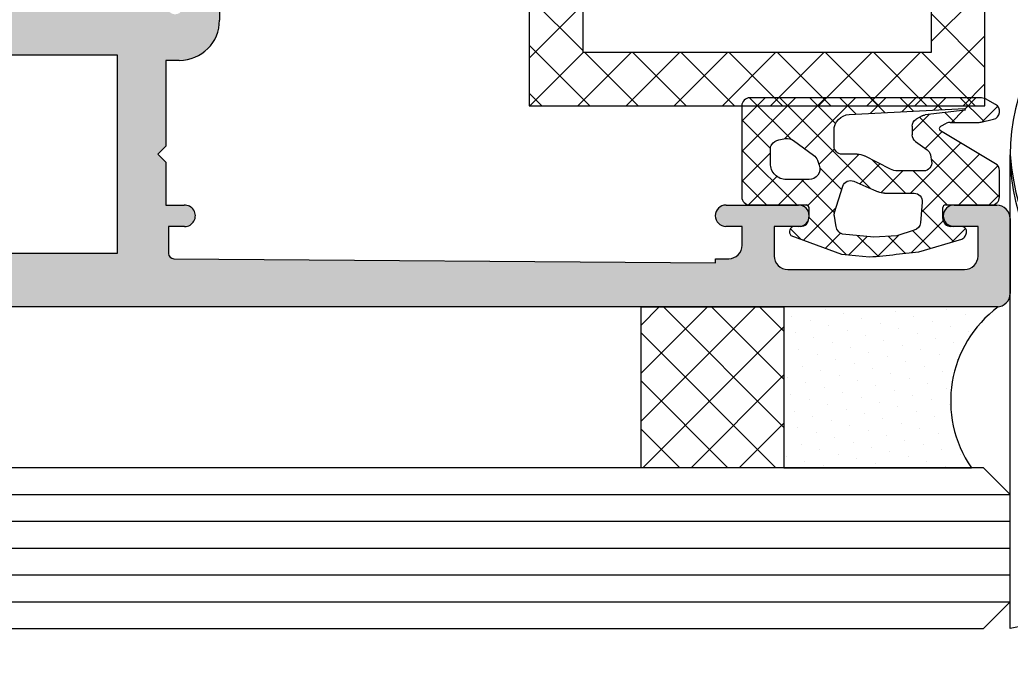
# Model space of a CAD drawing. Extents: x 820 to 5791, y 1495 to 5010.
# Drawn here: x 3014.79 to 3018.484, y 2076.874 to 2079.279 of the extents above; entities that cross this region are included whole.
import ezdxf

# ---------------------------------------------------------------- set-up
doc = ezdxf.new("R2010")
doc.units = 0
doc.header["$LTSCALE"] = 20
doc.layers.get('0').update_dxf_attribs({"linetype": 'CONTINUOUS', "lineweight": 15})
doc.layers.get('DEFPOINTS').update_dxf_attribs({"linetype": 'CONTINUOUS'})
doc.layers.add('_00_TT_PLASTER INTERIOR', color=60, linetype='CONTINUOUS', lineweight=0)
doc.layers.add('ölç', color=63, linetype='CONTINUOUS', lineweight=20)
doc.layers.add('dış ölçü', color=7, linetype='CONTINUOUS', lineweight=20, true_color=0x0d6787)
doc.styles.add('TRS', font='times.ttf', dxfattribs={"width": 0.8})
doc.dimstyles.new('dış ölçü', dxfattribs={"dimtxt": 12, "dimasz": 5, "dimexe": 5, "dimexo": 35, "dimgap": 5, "dimtad": 1, "dimdec": 0, "dimdsep": 46, "dimtxsty": 'TRS', "dimblk": 'DOT', "dimcen": 0, "dimdle": 0.1, "dimclrd": 256, "dimclre": 256, "dimclrt": 73, "dimadec": 0, "dimazin": 0, "dimtfac": 0.3, "dimtdec": 0, "dimtix": 1, "dimtmove": 2, "dimatfit": 3, "dimldrblk": 'DOT', "dimfxl": 1, "dimfxlon": 1, "dimtolj": 1, "dimarcsym": 0})

# ---------------------------------------------------------------- blocks, each defined once
blk = doc.blocks.new('_Dot')
at = {"layer": 'ölç', "color": 0, "lineweight": -2}
blk.add_line((-0.5, 0), (-1, 0), dxfattribs=at)
at = {"layer": 'ölç', "color": 0, "const_width": 0.5}
blk.add_lwpolyline([(-0.25, 0, 1), (0.25, 0, 1)], format="xyb", close=True, dxfattribs=at)
blk = doc.blocks.new('*D176')
at = {"layer": 'DEFPOINTS', "color": 0, "transparency": 16777216}
for p in [(2844.176336790435, 2097.044452601193), (3414.390991119654, 2084.554264930397), (3414.390991119654, 1809.278305477972)]:
    blk.add_point(p, dxfattribs=at)
at = {"layer": 'dış ölçü', "lineweight": -2, "transparency": 16777216}
for p, q in [((2844.176336790435, 1810.278305477972), (2844.176336790435, 1804.278305477972)), ((3414.390991119654, 1810.278305477972), (3414.390991119654, 1804.278305477972)), ((2849.176336790435, 1809.278305477972), (3409.390991119654, 1809.278305477972))]:
    blk.add_line(p, q, dxfattribs=at)
at = {"layer": 'dış ölçü', "lineweight": -2, "transparency": 16777216, "xscale": 5, "yscale": 5, "zscale": 5, "rotation": 180}
blk.add_blockref('_Dot', (2844.176336790435, 1809.278305477972), dxfattribs=at)
at = {"layer": 'dış ölçü', "lineweight": -2, "transparency": 16777216, "xscale": 5, "yscale": 5, "zscale": 5}
blk.add_blockref('_Dot', (3414.390991119654, 1809.278305477972), dxfattribs=at)
at = {"layer": 'dış ölçü', "color": 73, "transparency": 16777216, "insert": (3129.283663955045, 1820.399430207605), "char_height": 12, "attachment_point": 5, "style": 'TRS'}
blk.add_mtext('\\A1;570', dxfattribs=at)
blk = doc.blocks.new('*D180')
at = {"layer": 'DEFPOINTS', "color": 0, "transparency": 16777216}
for p in [(3700.971713778752, 2100.044452589959), (2054.28790840802, 2083.440788159293), (3700.971713778752, 1729.278305477972)]:
    blk.add_point(p, dxfattribs=at)
at = {"layer": 'dış ölçü', "lineweight": -2, "transparency": 16777216}
for p, q in [((2054.28790840802, 1730.278305477972), (2054.28790840802, 1724.278305477972)), ((3700.971713778752, 1730.278305477972), (3700.971713778752, 1724.278305477972)), ((2059.28790840802, 1729.278305477972), (3695.971713778752, 1729.278305477972))]:
    blk.add_line(p, q, dxfattribs=at)
at = {"layer": 'dış ölçü', "lineweight": -2, "transparency": 16777216, "xscale": 5, "yscale": 5, "zscale": 5, "rotation": 180}
blk.add_blockref('_Dot', (2054.28790840802, 1729.278305477972), dxfattribs=at)
at = {"layer": 'dış ölçü', "lineweight": -2, "transparency": 16777216, "xscale": 5, "yscale": 5, "zscale": 5}
blk.add_blockref('_Dot', (3700.971713778752, 1729.278305477972), dxfattribs=at)
at = {"layer": 'dış ölçü', "color": 73, "transparency": 16777216, "insert": (2877.629811093386, 1740.399430207604), "char_height": 12, "attachment_point": 5, "style": 'TRS'}
blk.add_mtext('\\A1;1647', dxfattribs=at)
blk = doc.blocks.new('HGJFG')
h = blk.add_hatch(color=9)
h.dxf.hatch_style = 1
h.paths.add_polyline_path([(-2149.432686791039, -3291.202568942176), (-2153.522686791051, -3291.202568942176), (-2153.522686791051, -3291.942568942174), (-2149.432686791039, -3291.942568942174)], flags=16)
edge = h.paths.add_edge_path()
edge.add_arc((-2149.599779045207, -3290.812568942175), 0.01999999999989086, 270, 450, ccw=False)
edge.add_line((-2149.599779045207, -3290.832568942175), (-2149.679867119176, -3290.978065347325))
edge.add_arc((-2149.662346109891, -3290.987709736038), 0.02000000000003588, 511.1695425433518, 539.9999999995904)
edge.add_line((-2149.682346109895, -3290.987709736038), (-2149.682346109895, -3291.022568942175))
edge.add_arc((-2149.662346109891, -3291.022568942176), 0.02000000000007844, 540.0000000000163, 629.9999999999837)
edge.add_line((-2149.662346109891, -3291.042568942176), (-2149.238326872005, -3291.042568942176))
edge.add_arc((-2149.217866921198, -3291.020628331126), 0.03000000000009845, 587.0000000002174, 737.0000000002264)
edge.add_line((-2149.189177778518, -3291.011857179984), (-2149.194072897496, -3290.995845967253))
edge.add_arc((-2149.213198992625, -3291.001693401348), 0.02000000000055813, 377.0000000004781, 395.5000000004607)
edge.add_line((-2149.19691668225, -3290.990079342234), (-2149.324341586021, -3290.81143621572))
edge.add_arc((-2149.336320189014, -3290.795420190295), 0.02000000000015954, 462.50000000028433, 666.7933136069846, ccw=False)
edge.add_line((-2149.340648981289, -3290.775894270152), (-2149.072720024365, -3290.716495850435))
edge.add_arc((-2149.068391232094, -3290.736021770576), 0.01999999999998282, 359.99999999994657, 462.4999999999398, ccw=False)
edge.add_line((-2149.04839123209, -3290.736021770576), (-2149.04839123209, -3290.819265143929))
edge.add_arc((-2149.068391232094, -3290.819265143929), 0.01999999999998892, 322.11947347725385, 360.0000000000682, ccw=False)
edge.add_line((-2149.052605375688, -3290.831545483402), (-2149.086256996422, -3290.87480321694))
edge.add_arc((-2149.070471140015, -3290.887083556413), 0.0200000000000766, 502.1194734774452, 557.0000000002549)
edge.add_line((-2149.08959723514, -3290.892930990508), (-2149.052346109899, -3291.042568942175))
edge.add_line((-2149.05234610989, -3291.042568942176), (-2149.05234610989, -3291.072568942176))
edge.add_arc((-2149.202346109899, -3291.072568942175), 0.15, 270, 360, ccw=False)
edge.add_line((-2149.202346109899, -3291.222568942177), (-2149.252686791052, -3291.222568942177))
edge.add_line((-2149.252686791046, -3291.222568942175), (-2149.252686791046, -3291.542568942175))
edge.add_line((-2149.252686791046, -3291.542568942176), (-2149.282686791047, -3291.572568942177))
edge.add_line((-2149.282686791045, -3291.572568942175), (-2149.252686791045, -3291.602568942175))
edge.add_line((-2149.252686791046, -3291.602568942174), (-2149.252686791046, -3291.762610569393))
edge.add_line((-2149.252686791046, -3291.762610569393), (-2149.184411226243, -3291.762610569393))
edge.add_arc((-2149.182586822249, -3291.802569004635), 0.04000006246108083, 269.8568053322555, 452.6141690328579, ccw=False)
edge.add_line((-2149.182686791039, -3291.842568942176), (-2149.24258679104, -3291.842568942176))
edge.add_line((-2149.242586791047, -3291.842568942176), (-2149.242586791047, -3291.942669873303))
edge.add_arc((-2149.222586791043, -3291.942669873303), 0.02000000000003226, 540.0000000000583, 629.5774222180769)
edge.add_line((-2149.222734297186, -3291.962669329344), (-2147.202586791052, -3291.977568942175))
edge.add_line((-2147.202586791039, -3291.977568942174), (-2147.202586791039, -3291.962568942174))
edge.add_line((-2147.202586791039, -3291.962568942175), (-2147.15258679104, -3291.962568942175))
edge.add_arc((-2147.15258679105, -3291.912568942175), 0.05, 630, 720)
edge.add_line((-2147.102586791048, -3291.912568942175), (-2147.102586791048, -3291.842568942176))
edge.add_line((-2147.102586791048, -3291.842568942176), (-2147.162586791047, -3291.842568942176))
edge.add_line((-2147.162586791045, -3291.842568942176), (-2147.163186791045, -3291.842468942175))
edge.add_arc((-2147.162886391537, -3291.802518945176), 0.03995112639426338, 449.5703248814108, 629.5691789600364, ccw=False)
edge.add_line((-2147.162586791045, -3291.762568942174), (-2146.892586791045, -3291.762568942174))
edge.add_arc((-2146.892586791041, -3291.802568942175), 0.04000000000014552, 270, 450, ccw=False)
edge.add_line((-2146.892586791041, -3291.842568942176), (-2146.982686791041, -3291.842668942175))
edge.add_line((-2146.982686791042, -3291.842668942175), (-2146.982686791042, -3291.952668942175))
edge.add_arc((-2146.932686791039, -3291.952668942175), 0.05, 540, 630)
edge.add_line((-2146.932686791039, -3292.002668942177), (-2146.272686811663, -3292.002668942177))
edge.add_arc((-2146.272686811671, -3291.952668942175), 0.04999999999995108, 630.000000000026, 719.9479602509243)
edge.add_line((-2146.222686832288, -3291.952714355416), (-2146.222586791041, -3291.842568942174))
edge.add_line((-2146.222586791043, -3291.842568942176), (-2146.312886791043, -3291.842568942176))
edge.add_arc((-2146.312586391546, -3291.802618945175), 0.03995112639426338, 449.5703248813944, 629.5691789600527, ccw=False)
edge.add_line((-2146.31228679104, -3291.762668942175), (-2146.152686791041, -3291.762668942175))
edge.add_arc((-2146.152686791041, -3291.812668942174), 0.05, 360, 450, ccw=False)
edge.add_line((-2146.102686791038, -3291.812668942174), (-2146.102686791038, -3292.092568942175))
edge.add_arc((-2146.152686791041, -3292.092568942176), 0.05, 270, 360, ccw=False)
edge.add_line((-2146.152686791041, -3292.142568942175), (-2153.55268679104, -3292.142568942175))
edge.add_arc((-2153.552686791049, -3291.992568942175), 0.15, 540, 630, ccw=False)
edge.add_line((-2153.702686791044, -3291.992568942175), (-2153.702686791044, -3291.312568942175))
edge.add_arc((-2153.752686791046, -3291.312568942175), 0.05, 360, 450)
edge.add_line((-2153.752686791046, -3291.262568942174), (-2154.752686791046, -3291.262568942174))
edge.add_arc((-2154.752686791046, -3291.212568942175), 0.05, 540, 630, ccw=False)
edge.add_line((-2154.802686791049, -3291.212568942175), (-2154.802686791049, -3291.142568942175))
edge.add_arc((-2154.752686791046, -3291.142568942175), 0.05, 450, 540, ccw=False)
edge.add_line((-2154.752686791046, -3291.092568942176), (-2154.558328234313, -3291.092568942176))
edge.add_arc((-2154.532347472193, -3291.077568942176), 0.02999999999997415, 569.9999999997876, 719.9999999997917)
edge.add_line((-2154.502347472194, -3291.077568942176), (-2154.465096346953, -3290.892930990509))
edge.add_arc((-2154.484222442069, -3290.887083556413), 0.02000000000007834, 702.9999999997476, 757.8805265225523)
edge.add_line((-2154.468436585678, -3290.87480321694), (-2154.502088206412, -3290.831545483402))
edge.add_arc((-2154.486302350005, -3290.819265143929), 0.01999999999999354, 539.9999999999359, 577.8805265227412, ccw=False)
edge.add_line((-2154.506302349994, -3290.819265143929), (-2154.506302349994, -3290.736021770575))
edge.add_arc((-2154.486302350005, -3290.736021770576), 0.01999999999998146, 437.5000000000562, 540.000000000058, ccw=False)
edge.add_line((-2154.481973557716, -3290.716495850434), (-2154.214044600792, -3290.775894270151))
edge.add_arc((-2154.21837339307, -3290.795420190295), 0.02000000000015899, 233.2066863930219, 437.4999999997092, ccw=False)
edge.add_line((-2154.230351996067, -3290.81143621572), (-2154.357776899838, -3290.990079342234))
edge.add_arc((-2154.341494589459, -3291.001693401348), 0.02000000000055737, 504.4999999995396, 522.9999999995229)
edge.add_line((-2154.360620684584, -3290.995845967253), (-2154.365515803564, -3291.011857179984))
edge.add_arc((-2154.336826660886, -3291.020628331126), 0.03000000000009867, 522.9999999997736, 672.999999999783)
edge.add_line((-2154.316366710086, -3291.042568942176), (-2153.892347472201, -3291.042568942176))
edge.add_arc((-2153.892347472193, -3291.022568942176), 0.02000000000007418, 630.0000000000041, 719.999999999996)
edge.add_line((-2153.872347472204, -3291.022568942176), (-2153.872347472204, -3290.987709736039))
edge.add_arc((-2153.892347472193, -3290.987709736038), 0.02000000000003617, 360.0000000004097, 388.8304574566478)
edge.add_line((-2153.874826462908, -3290.978065347325), (-2153.954914536877, -3290.832568942175))
edge.add_arc((-2153.954914536877, -3290.812568942175), 0.01999999999989086, 450, 630, ccw=False)
edge.add_line((-2153.954914536877, -3290.792568942176), (-2153.542348908149, -3290.792568942176))
edge.add_arc((-2153.542348908156, -3290.842568942176), 0.05, 360, 450, ccw=False)
edge.add_line((-2153.492348908153, -3290.842568942176), (-2153.492348908153, -3291.022568942176))
edge.add_line((-2153.492348908153, -3291.022568942176), (-2149.921652402475, -3291.022568942176))
edge.add_arc((-2149.921652402479, -3291.002568942175), 0.02000000000003564, 630.000000000177, 691.1695425439402)
edge.add_line((-2149.904131393193, -3291.012213330888), (-2149.797479317304, -3290.818457970392))
edge.add_arc((-2149.753676794088, -3290.842568942176), 0.04999999999999773, 450.0000000000008, 511.1695425437644, ccw=False)
edge.add_line((-2149.753676794088, -3290.792568942176), (-2149.599779045201, -3290.792568942176))
at = {"color": 9}
for p, q in [((-2147.896758954693, -3289.092273097013), (-2147.896758954693, -3291.392273097013)), ((-2146.196758954696, -3291.392273097013), (-2146.196758954696, -3289.092273097013)), ((-2147.696758954696, -3289.292273097014), (-2147.696758954696, -3291.192273097014)), ((-2146.396758954693, -3291.192273097014), (-2146.396758954693, -3289.292273097014)), ((-2146.396758954693, -3291.151430974694), (-2146.196758954696, -3290.951430974693)), ((-2147.696758954696, -3291.186223581785), (-2147.896758954693, -3290.986223581781)), ((-2147.896758954693, -3291.214589995326), (-2147.696758954696, -3291.014589995321)), ((-2149.05234610989, -3291.042568942176), (-2149.05234610989, -3291.072568942175)), ((-2146.196758954696, -3291.249382602407), (-2146.396758954693, -3291.049382602406)), ((-2146.457995954593, -3291.392273097016), (-2146.196758954696, -3291.131036097114)), ((-2147.670314561879, -3291.392273097013), (-2147.896758954693, -3291.165828704202)), ((-2149.432686791039, -3291.202568942176), (-2153.522686791051, -3291.202568942176)), ((-2149.432686791039, -3291.942568942174), (-2149.432686791039, -3291.202568942176)), ((-2149.202346109899, -3291.222568942177), (-2149.252686791046, -3291.222568942175)), ((-2149.252686791046, -3291.222568942175), (-2149.252686791046, -3291.542568942176)), ((-2147.894836933961, -3291.392273097013), (-2147.694836933963, -3291.192273097012)), ((-2147.715231811538, -3291.392273097013), (-2147.515231811541, -3291.192273097012)), ((-2147.696758954696, -3291.192273097014), (-2146.396758954693, -3291.192273097014)), ((-2147.490709439456, -3291.392273097018), (-2147.690709439453, -3291.192273097014)), ((-2147.535626689115, -3291.392273097013), (-2147.335626689118, -3291.192273097014)), ((-2147.311104317033, -3291.392273097014), (-2147.51110431703, -3291.19227309701)), ((-2147.356021566692, -3291.392273097014), (-2147.156021566695, -3291.192273097014)), ((-2147.13149919461, -3291.392273097014), (-2147.331499194607, -3291.19227309701)), ((-2147.176416444269, -3291.392273097016), (-2146.976416444272, -3291.192273097012)), ((-2146.951894072187, -3291.392273097011), (-2147.151894072199, -3291.192273097014)), ((-2146.996811321861, -3291.392273097013), (-2146.796811321849, -3291.19227309701)), ((-2146.772288949765, -3291.392273097013), (-2146.972288949776, -3291.192273097012)), ((-2146.817206199438, -3291.392273097013), (-2146.617206199441, -3291.192273097012)), ((-2146.592683827356, -3291.392273097014), (-2146.792683827353, -3291.192273097014)), ((-2146.637601077015, -3291.392273097013), (-2146.437601077018, -3291.192273097012)), ((-2146.413078704933, -3291.392273097014), (-2146.613078704931, -3291.192273097014)), ((-2146.233473582511, -3291.392273097011), (-2146.433473582508, -3291.192273097014)), ((-2146.27839083217, -3291.392273097016), (-2146.196758954696, -3291.310641219537)), ((-2147.849919684301, -3291.392273097011), (-2147.896758954693, -3291.345433826619)), ((-2146.903977291132, -3291.362146998935), (-2147.104049369821, -3291.562219077624)), ((-2147.016230492646, -3291.362146998935), (-2147.104049369836, -3291.449965876111)), ((-2147.074617953619, -3291.362152386982), (-2146.920151221621, -3291.516619118977)), ((-2146.209396869829, -3291.362146998935), (-2147.074049369822, -3291.362146998935)), ((-2146.209396869829, -3291.362146998935), (-2147.074049369822, -3291.362146998935)), ((-2146.962370140155, -3291.362146998935), (-2146.623329450403, -3291.701187688687)), ((-2146.791724089618, -3291.362146998935), (-2146.944897764389, -3291.515320673695)), ((-2146.679470888103, -3291.362146998935), (-2146.869215602766, -3291.551891713586)), ((-2146.850116938641, -3291.362146998937), (-2146.753936329024, -3291.458327608551)), ((-2146.737863737127, -3291.362146998935), (-2146.676810833448, -3291.423199902611)), ((-2146.625610535612, -3291.362146998935), (-2146.570122420596, -3291.417635113955)), ((-2146.567217686604, -3291.362146998935), (-2146.625599441989, -3291.420528754335)), ((-2146.513357334098, -3291.362146998935), (-2146.46343399683, -3291.412070336214)), ((-2146.454964485089, -3291.362146998935), (-2146.507168996072, -3291.414351509921)), ((-2146.401104132584, -3291.362146998935), (-2146.356745536786, -3291.406505594729)), ((-2146.342711283575, -3291.362146998937), (-2146.388738598934, -3291.408174314292)), ((-2146.28885093107, -3291.362146998935), (-2146.200348474606, -3291.450649455396)), ((-2146.230458082061, -3291.362146998937), (-2146.272472899492, -3291.404161816369)), ((-2146.194693569819, -3291.365997198935), (-2146.209396869829, -3291.362146998935)), ((-2146.209396869829, -3291.362146998935), (-2146.209396869829, -3291.362146998935)), ((-2146.157087369819, -3291.387142098935), (-2146.194693569819, -3291.365997198935)), ((-2147.896758954693, -3291.392273097013), (-2146.196758954696, -3291.392273097013)), ((-2147.104049369821, -3291.392146998937), (-2147.104049369821, -3291.732146998936)), ((-2147.104049369821, -3291.392146998935), (-2147.104049369821, -3291.732146998934)), ((-2146.488123269822, -3291.413358098936), (-2146.273181569818, -3291.402146998936)), ((-2146.271209669821, -3291.407753298937), (-2146.420068669829, -3291.426067798934)), ((-2146.276745464956, -3291.408434381839), (-2146.322221682055, -3291.453910598934)), ((-2146.273181569818, -3291.402146998936), (-2146.271209669821, -3291.407753298937)), ((-2146.149392175529, -3291.393334293917), (-2146.208608551865, -3291.452550670257)), ((-2147.104049369821, -3291.44497417229), (-2146.997407869826, -3291.551615672292)), ((-2146.703064969825, -3291.424569298936), (-2146.488123269822, -3291.413358098936)), ((-2146.488123269822, -3291.413358098936), (-2146.488123269822, -3291.413358098936)), ((-2146.404747022473, -3291.424182737833), (-2146.46850136983, -3291.48793708519)), ((-2146.430892969828, -3291.429573398936), (-2146.452988969829, -3291.441759098935)), ((-2146.440585571382, -3291.434918761658), (-2146.142876030598, -3291.732628302435)), ((-2146.346263740122, -3291.416987391401), (-2146.30934053259, -3291.453910598934)), ((-2146.211195469831, -3291.453146098936), (-2146.165061569828, -3291.442527498936)), ((-2146.46850136983, -3291.468028998935), (-2146.46850136983, -3291.500743198935)), ((-2146.361700969833, -3291.468474498936), (-2146.340114869829, -3291.457279198935)), ((-2146.326302869825, -3291.453910598936), (-2146.217924569818, -3291.453910598936)), ((-2146.326302869825, -3291.453910598936), (-2146.217924569818, -3291.453910598936)), ((-2146.965732469832, -3291.519105498935), (-2146.941418869826, -3291.514688698936)), ((-2146.759939669832, -3291.542596898936), (-2146.759939669832, -3291.484487898936)), ((-2146.357228378282, -3291.488917295167), (-2146.419379651064, -3291.551068567941)), ((-2146.157503269828, -3291.608057798935), (-2146.362219969827, -3291.485939698935)), ((-2149.252686791046, -3291.542568942176), (-2149.282686791045, -3291.572568942175)), ((-2146.997407869826, -3291.607306098936), (-2146.997407869826, -3291.550812298935)), ((-2146.994315769826, -3291.540129298935), (-2146.992398869826, -3291.537095498935)), ((-2146.91074526982, -3291.521693398935), (-2146.836048069829, -3291.576009498935)), ((-2146.758076158742, -3291.553005471084), (-2146.816249217195, -3291.611178529537)), ((-2146.286917306829, -3291.530859425221), (-2146.474694680536, -3291.718636798935)), ((-2146.455849569827, -3291.525218498934), (-2146.41249576982, -3291.555947898935)), ((-2149.282686791045, -3291.572568942175), (-2149.252686791046, -3291.602568942174)), ((-2147.104049369821, -3291.557227373804), (-2146.899129744689, -3291.762146998936)), ((-2146.997407869826, -3291.567830779136), (-2147.104049369821, -3291.674472279138)), ((-2146.665909556116, -3291.57309206996), (-2146.857450676905, -3291.764633190761)), ((-2146.673602169828, -3291.572596898936), (-2146.729939669819, -3291.572596898936)), ((-2146.54969936983, -3291.628395998935), (-2146.646359569827, -3291.579138098937)), ((-2146.619374062732, -3291.592889874845), (-2146.493627138637, -3291.718636798935)), ((-2146.216606235362, -3291.572801555275), (-2146.434628907676, -3291.790824227585)), ((-2146.400336169824, -3291.575011298934), (-2146.395840069829, -3291.599525198934)), ((-2146.397548805745, -3291.590208728811), (-2146.225610535618, -3291.762146998934)), ((-2146.102686791052, -3293.342558938258), (-2146.102686791038, -3291.575623267382)), ((-2149.252686791046, -3291.602568942174), (-2149.252686791046, -3291.762610569393)), ((-2146.821787169826, -3291.595235698936), (-2146.815206269818, -3291.614180998936)), ((-2146.813162974923, -3291.623607365676), (-2146.731142508213, -3291.705627832388)), ((-2146.588955444121, -3291.608391159488), (-2146.663911603476, -3291.683347318837)), ((-2146.148243611647, -3291.616692133061), (-2146.293698477512, -3291.762146998936)), ((-2146.972961538629, -3291.655637649456), (-2147.079051012753, -3291.761727123571)), ((-2146.503248282051, -3291.634937198935), (-2146.585240956422, -3291.716929873303)), ((-2146.42534786982, -3291.634937198935), (-2146.52245686983, -3291.634937198935)), ((-2146.465073537122, -3291.634937198935), (-2146.337863737132, -3291.762146998934)), ((-2146.142872169829, -3291.732146998936), (-2146.142872169829, -3291.633821998935)), ((-2146.142872169829, -3291.732146998934), (-2146.142872169829, -3291.633821998935)), ((-2147.104049369821, -3291.669480575317), (-2147.011382946203, -3291.762146998936)), ((-2146.8723767866, -3291.667306098933), (-2146.967217686598, -3291.762146998934)), ((-2146.895199669828, -3291.667306098935), (-2146.937407869828, -3291.667306098935)), ((-2146.852991569828, -3291.667306098935), (-2146.895199669828, -3291.667306098935)), ((-2146.895199669828, -3291.667306098935), (-2146.895199669828, -3291.667306098935)), ((-2146.881717443187, -3291.667306098935), (-2146.758073107948, -3291.790950434174)), ((-2146.757740369821, -3291.789820398936), (-2146.72683556983, -3291.691994698936)), ((-2146.686155869827, -3291.673568498935), (-2146.640666769829, -3291.693565998937)), ((-2146.640666769829, -3291.693565998937), (-2146.640666769829, -3291.693565998937)), ((-2146.640666769829, -3291.693565998937), (-2146.595177769833, -3291.713563498936)), ((-2146.571031369819, -3291.718636798935), (-2146.461153569832, -3291.718636798935)), ((-2146.142872169829, -3291.723573892757), (-2146.181445275998, -3291.762146998936)), ((-2149.252686791046, -3291.762610569393), (-2149.184411226245, -3291.762610569393)), ((-2147.162586791045, -3291.762568942174), (-2146.892586791041, -3291.762568942174)), ((-2147.074049369822, -3291.762146998936), (-2146.86404936983, -3291.762146998936)), ((-2147.074049369822, -3291.762146998936), (-2146.86404936983, -3291.762146998936)), ((-2146.751901088105, -3291.771336803479), (-2146.874010703466, -3291.893446418832)), ((-2146.854049369821, -3291.772146998935), (-2146.854049369821, -3291.812146998936)), ((-2146.431261169823, -3291.751175798935), (-2146.437893769817, -3291.829261498934)), ((-2146.354049369821, -3291.812146998936), (-2146.354049369821, -3291.772146998935)), ((-2146.344049369826, -3291.762146998936), (-2146.172872169828, -3291.762146998936)), ((-2146.344049369826, -3291.762146998936), (-2146.172872169828, -3291.762146998936)), ((-2146.31228679104, -3291.762668942175), (-2146.152686791041, -3291.762668942175)), ((-2146.854049369821, -3291.807227373804), (-2146.713687987326, -3291.947588756303)), ((-2146.753066269824, -3291.836478998936), (-2146.758694069821, -3291.803975898935)), ((-2146.433596324726, -3291.778667612852), (-2146.313748055761, -3291.898515881822)), ((-2146.102686791038, -3291.812668942174), (-2146.102686791038, -3292.092568942176)), ((-2149.182686791039, -3291.842568942176), (-2149.242586791047, -3291.842568942176)), ((-2149.242586791047, -3291.842568942176), (-2149.242586791047, -3291.942669873303)), ((-2147.162586791045, -3291.842568942176), (-2147.163186791045, -3291.842468942174)), ((-2147.102586791048, -3291.842568942176), (-2147.162586791045, -3291.842568942176)), ((-2147.102586791048, -3291.912568942175), (-2147.102586791048, -3291.842568942176)), ((-2146.892586791041, -3291.842568942176), (-2146.982686791042, -3291.842668942175)), ((-2146.982686791042, -3291.842668942175), (-2146.982686791042, -3291.952668942175)), ((-2146.922771751529, -3291.85075819362), (-2146.88366373858, -3291.889866206558)), ((-2146.88404936982, -3291.842146998936), (-2146.906331069823, -3291.842146998936)), ((-2146.352674942577, -3291.821123464001), (-2146.471797036921, -3291.940245558347)), ((-2146.285052569828, -3291.842146998936), (-2146.324049369822, -3291.842146998936)), ((-2146.285052569828, -3291.842146998934), (-2146.324049369822, -3291.842146998934)), ((-2146.269222244356, -3291.849923967281), (-2146.319548034718, -3291.900249757652)), ((-2146.222586791043, -3291.842568942176), (-2146.312886791039, -3291.842568942176)), ((-2146.222686832288, -3291.952714355416), (-2146.222586791043, -3291.842568942176)), ((-2146.92059116982, -3291.876170198936), (-2146.732400769831, -3291.945968098936)), ((-2146.73588668613, -3291.867575603012), (-2146.792127242498, -3291.923816159374)), ((-2146.611593169827, -3291.882728598936), (-2146.72881546983, -3291.871441298935)), ((-2146.636398028201, -3291.880340146586), (-2146.704446974062, -3291.94838909245)), ((-2146.672123378795, -3291.876900163324), (-2146.595230154981, -3291.953793387139)), ((-2146.52506366983, -3291.876879298935), (-2146.611593169827, -3291.882728598936)), ((-2146.51856282583, -3291.874758145744), (-2146.597755474618, -3291.953950794516)), ((-2146.557685819845, -3291.879084520761), (-2146.49420923217, -3291.942561108429)), ((-2146.460644069824, -3291.855859898934), (-2146.52506366983, -3291.876879298935)), ((-2146.46668586839, -3291.857831270702), (-2146.400166791599, -3291.924350347487)), ((-2146.270450769819, -3291.878390598936), (-2146.26683136982, -3291.870392598937)), ((-2146.443588969819, -3291.937331198936), (-2146.282943469819, -3291.889306998936)), ((-2153.522686791051, -3291.942568942174), (-2149.432686791039, -3291.942568942174)), ((-2149.222734297186, -3291.962669329344), (-2147.202586791039, -3291.977568942174)), ((-2147.202586791039, -3291.977568942174), (-2147.202586791039, -3291.962568942175)), ((-2147.202586791039, -3291.962568942175), (-2147.15258679105, -3291.962568942175)), ((-2146.732400769831, -3291.945968098936), (-2146.627260269827, -3291.955073998936)), ((-2146.528675069826, -3291.946121998936), (-2146.443588969819, -3291.937331198936)), ((-2146.932686791039, -3292.002668942177), (-2146.272686811671, -3292.002668942177)), ((-2146.152686791041, -3292.142568942175), (-2153.552686791049, -3292.142568942175)), ((-2147.052791922656, -3292.142653748701), (-2147.479527551402, -3292.569389377445)), ((-2147.232397045079, -3292.1426537487), (-2147.479527551402, -3292.389784255026)), ((-2147.412002167487, -3292.142653748701), (-2147.479527551402, -3292.210179132603)), ((-2147.479527551402, -3292.742464133725), (-2147.479527551402, -3292.142653748701)), ((-2147.479527551402, -3292.142653748701), (-2146.947179293825, -3292.142653748701)), ((-2147.396606175794, -3292.1426537487), (-2146.94717929381, -3292.592080630679)), ((-2147.217001053371, -3292.1426537487), (-2146.94717929381, -3292.41247550826)), ((-2147.037395930963, -3292.1426537487), (-2146.947179293825, -3292.232870385837)), ((-2146.147179293822, -3292.142558941215), (-2146.947179293825, -3292.142558941215)), ((-2146.947179293825, -3292.142558941215), (-2146.947179293825, -3292.742558941217)), ((-2146.947179293825, -3292.142653748701), (-2146.947179293825, -3292.742464133725)), ((-2146.600140038613, -3292.142601138495), (-2146.600140038613, -3292.142601138495)), ((-2146.917372152963, -3292.176924572533), (-2146.917372152963, -3292.176924572533)), ((-2146.793095015962, -3292.150767485212), (-2146.793095015962, -3292.150767485212)), ((-2146.724417175629, -3292.168758225806), (-2146.724417175629, -3292.168758225806)), ((-2146.531462198281, -3292.160591879089), (-2146.531462198281, -3292.160591879089)), ((-2146.462784357948, -3292.17858261968), (-2146.462784357948, -3292.17858261968)), ((-2146.338507220947, -3292.152425532361), (-2146.338507220947, -3292.152425532361)), ((-2146.269829380614, -3292.170416272957), (-2146.269829380614, -3292.170416272957)), ((-2146.947179293825, -3292.216646242289), (-2147.472997185248, -3292.742464133723)), ((-2146.848694312631, -3292.194915313122), (-2146.848694312631, -3292.194915313122)), ((-2146.780016472298, -3292.212906053716), (-2146.780016472298, -3292.212906053716)), ((-2146.655739335297, -3292.186748966401), (-2146.655739335297, -3292.186748966401)), ((-2146.587061494964, -3292.204739706999), (-2146.587061494964, -3292.204739706999)), ((-2146.394106517616, -3292.196573360273), (-2146.394106517616, -3292.196573360273)), ((-2146.325428677284, -3292.214564100866), (-2146.325428677284, -3292.214564100866)), ((-2146.201151540267, -3292.18840701355), (-2146.201151540267, -3292.18840701355)), ((-2147.479527551402, -3292.239337495524), (-2146.976400913202, -3292.742464133723)), ((-2146.904293609315, -3292.239063141037), (-2146.904293609315, -3292.239063141037)), ((-2146.835615768982, -3292.257053881626), (-2146.835615768982, -3292.257053881626)), ((-2146.711338631966, -3292.230896794311), (-2146.711338631966, -3292.230896794311)), ((-2146.642660791634, -3292.248887534905), (-2146.642660791634, -3292.248887534905)), ((-2146.518383654632, -3292.222730447594), (-2146.518383654632, -3292.222730447594)), ((-2146.4497058143, -3292.240721188185), (-2146.4497058143, -3292.240721188185)), ((-2146.256750836951, -3292.232554841462), (-2146.256750836951, -3292.232554841462)), ((-2146.76693792865, -3292.275044622221), (-2146.76693792865, -3292.275044622221)), ((-2146.698260088318, -3292.293035362815), (-2146.698260088318, -3292.293035362815)), ((-2146.573982951301, -3292.266878275504), (-2146.573982951301, -3292.266878275504)), ((-2146.505305110969, -3292.284869016098), (-2146.505305110969, -3292.284869016098)), ((-2146.381027973953, -3292.258711928777), (-2146.381027973953, -3292.258711928777)), ((-2146.312350133635, -3292.27670266937), (-2146.312350133635, -3292.27670266937)), ((-2146.891215065652, -3292.301201709542), (-2146.891215065652, -3292.301201709542)), ((-2146.822537225319, -3292.319192450131), (-2146.822537225319, -3292.319192450131)), ((-2146.629582247985, -3292.31102610341), (-2146.629582247985, -3292.31102610341)), ((-2146.560904407638, -3292.329016844008), (-2146.560904407638, -3292.329016844008)), ((-2146.436627270637, -3292.302859756689), (-2146.436627270637, -3292.302859756689)), ((-2146.367949430304, -3292.320850497282), (-2146.367949430304, -3292.320850497282)), ((-2146.946814362335, -3292.34534953745), (-2146.946814362335, -3292.34534953745)), ((-2146.878136521988, -3292.363340278046), (-2146.878136521988, -3292.363340278046)), ((-2146.753859384987, -3292.337183190725), (-2146.753859384987, -3292.337183190725)), ((-2146.685181544654, -3292.35517393132), (-2146.685181544654, -3292.35517393132)), ((-2146.492226567306, -3292.347007584603), (-2146.492226567306, -3292.347007584603)), ((-2146.423548726973, -3292.364998325193), (-2146.423548726973, -3292.364998325193)), ((-2146.299271589972, -3292.338841237874), (-2146.299271589972, -3292.338841237874)), ((-2146.94717929381, -3292.39625136471), (-2147.293392062825, -3292.742464133721)), ((-2146.809458681671, -3292.381331018635), (-2146.809458681671, -3292.381331018635)), ((-2146.740780841324, -3292.39932175923), (-2146.740780841324, -3292.39932175923)), ((-2146.616503704322, -3292.373164671914), (-2146.616503704322, -3292.373164671914)), ((-2146.54782586399, -3292.391155412512), (-2146.54782586399, -3292.391155412512)), ((-2146.354870886641, -3292.382989065786), (-2146.354870886641, -3292.382989065786)), ((-2147.479527551402, -3292.418942617945), (-2147.156006035625, -3292.742464133721)), ((-2146.933735818672, -3292.407488105954), (-2146.933735818672, -3292.407488105954)), ((-2146.86505797834, -3292.425478846551), (-2146.86505797834, -3292.425478846551)), ((-2146.672103000991, -3292.417312499824), (-2146.672103000991, -3292.417312499824)), ((-2146.603425160659, -3292.435303240419), (-2146.603425160659, -3292.435303240419)), ((-2146.479148023657, -3292.409146153107), (-2146.479148023657, -3292.409146153107)), ((-2146.410470183325, -3292.427136893698), (-2146.410470183325, -3292.427136893698)), ((-2146.920657275009, -3292.469626674459), (-2146.920657275009, -3292.469626674459)), ((-2146.796380138007, -3292.44346958714), (-2146.796380138007, -3292.44346958714)), ((-2146.727702297675, -3292.461460327734), (-2146.727702297675, -3292.461460327734)), ((-2146.659024457343, -3292.479451068329), (-2146.659024457343, -3292.479451068329)), ((-2146.534747320326, -3292.453293981017), (-2146.534747320326, -3292.453293981017)), ((-2146.466069479994, -3292.471284721611), (-2146.466069479994, -3292.471284721611)), ((-2146.341792342978, -3292.445127634291), (-2146.341792342978, -3292.445127634291)), ((-2146.851979434677, -3292.487617415055), (-2146.851979434677, -3292.487617415055)), ((-2146.783301594344, -3292.505608155644), (-2146.783301594344, -3292.505608155644)), ((-2146.59034661701, -3292.497441808923), (-2146.59034661701, -3292.497441808923)), ((-2146.521668776663, -3292.515432549521), (-2146.521668776663, -3292.515432549521)), ((-2146.397391639662, -3292.489275462202), (-2146.397391639662, -3292.489275462202)), ((-2146.328713799329, -3292.507266202795), (-2146.328713799329, -3292.507266202795)), ((-2146.90757873136, -3292.531765242963), (-2146.90757873136, -3292.531765242963)), ((-2146.838900891028, -3292.549755983559), (-2146.838900891028, -3292.549755983559)), ((-2146.714623754012, -3292.523598896239), (-2146.714623754012, -3292.523598896239)), ((-2146.645945913679, -3292.541589636833), (-2146.645945913679, -3292.541589636833)), ((-2146.452990936345, -3292.533423290116), (-2146.452990936345, -3292.533423290116)), ((-2146.384313095999, -3292.551414030707), (-2146.384313095999, -3292.551414030707)), ((-2146.947179293825, -3292.575856487133), (-2147.113786940402, -3292.742464133721)), ((-2146.770223050696, -3292.567746724148), (-2146.770223050696, -3292.567746724148)), ((-2146.701545210349, -3292.585737464743), (-2146.701545210349, -3292.585737464743)), ((-2146.577268073347, -3292.559580377428), (-2146.577268073347, -3292.559580377428)), ((-2146.508590233015, -3292.577571118026), (-2146.508590233015, -3292.577571118026)), ((-2147.479527551402, -3292.598547740366), (-2147.335611158048, -3292.742464133723)), ((-2146.894500187697, -3292.593903811467), (-2146.894500187697, -3292.593903811467)), ((-2146.825822347365, -3292.611894552064), (-2146.825822347365, -3292.611894552064)), ((-2146.632867370031, -3292.603728205338), (-2146.632867370031, -3292.603728205338)), ((-2146.564189529684, -3292.621718945932), (-2146.564189529684, -3292.621718945932)), ((-2146.439912392682, -3292.59556185862), (-2146.439912392682, -3292.59556185862)), ((-2146.37123455235, -3292.613552599211), (-2146.37123455235, -3292.613552599211)), ((-2146.881421644034, -3292.656042379972), (-2146.881421644034, -3292.656042379972)), ((-2146.757144507033, -3292.629885292653), (-2146.757144507033, -3292.629885292653)), ((-2146.6884666667, -3292.647876033247), (-2146.6884666667, -3292.647876033247)), ((-2146.495511689352, -3292.63970968653), (-2146.495511689352, -3292.63970968653)), ((-2146.426833849019, -3292.657700427125), (-2146.426833849019, -3292.657700427125)), ((-2146.937020940718, -3292.700190207878), (-2146.937020940718, -3292.700190207878)), ((-2146.812743803702, -3292.674033120568), (-2146.812743803702, -3292.674033120568)), ((-2146.744065963369, -3292.692023861157), (-2146.744065963369, -3292.692023861157)), ((-2146.619788826368, -3292.665866773842), (-2146.619788826368, -3292.665866773842)), ((-2146.551110986035, -3292.683857514437), (-2146.551110986035, -3292.683857514437)), ((-2146.358156008687, -3292.675691167716), (-2146.358156008687, -3292.675691167716)), ((-2146.289478168354, -3292.693681908303), (-2146.289478168354, -3292.693681908303)), ((-2146.868343100386, -3292.718180948476), (-2146.868343100386, -3292.718180948476)), ((-2146.799665260053, -3292.736171689073), (-2146.799665260053, -3292.736171689073)), ((-2146.675388123037, -3292.710014601752), (-2146.675388123037, -3292.710014601752)), ((-2146.606710282705, -3292.728005342346), (-2146.606710282705, -3292.728005342346)), ((-2146.482433145703, -3292.701848255035), (-2146.482433145703, -3292.701848255035)), ((-2146.413755305371, -3292.719838995629), (-2146.413755305371, -3292.719838995629)), ((-2146.345077465024, -3292.73782973622), (-2146.345077465024, -3292.73782973622)), ((-2146.202686791058, -3292.742558938265), (-2153.402686791041, -3292.742558938265)), ((-2146.947179293825, -3292.742464133725), (-2147.479527551402, -3292.742464133725)), ((-2146.947179293825, -3292.742558941217), (-2146.247179293813, -3292.742558941217)), ((-2146.102686791052, -3292.842558938265), (-2146.202686791058, -3292.742558938265)), ((-2153.502686791046, -3292.842558938265), (-2146.102686791052, -3292.842558938265)), ((-2146.102686791052, -3293.24255893827), (-2146.102686791052, -3292.842558938265)), ((-2153.502686791046, -3292.942558938264), (-2146.102686791052, -3292.942558938264)), ((-2153.502686791046, -3293.042558938266), (-2146.102686791052, -3293.042558938266)), ((-2153.502686791046, -3293.142558938264), (-2146.102686791052, -3293.142558938264)), ((-2153.502686791046, -3293.242558938265), (-2146.102686791052, -3293.242558938265)), ((-2146.202686791058, -3293.34255893827), (-2146.102686791052, -3293.24255893827)), ((-2153.402686791041, -3293.34255893827), (-2146.202686791058, -3293.34255893827))]:
    blk.add_line(p, q, dxfattribs=at)
for centre, radius, start, end in [((-2149.202346109899, -3291.072568942175), 0.1500000000014552, 270, 0), ((-2145.174271739376, -3291.504012286289), 0.9311727233861319, 184.410634076492, 274.4090275040465), ((-2149.182586822249, -3291.802569004635), 0.04000006246089979, 269.8568053318542, 92.61416903423508), ((-2147.162886391537, -3291.802518945176), 0.0399511263940414, 89.57032488023944, 269.5691789594669), ((-2146.892586791041, -3291.802568942175), 0.03999999999996362, 270, 90), ((-2146.312586391546, -3291.802618945175), 0.03995112639405508, 89.57032488274086, 269.5691789569657), ((-2146.152686791041, -3291.812668942174), 0.0499999999992724, 359.9999999989578, 90), ((-2147.15258679105, -3291.912568942175), 0.0500000000001819, 270, 0), ((-2149.222586791043, -3291.942669873303), 0.02000000000043656, 180, 269.5774222158756), ((-2146.932686791039, -3291.952668942174), 0.0499999999992724, 180.0000000010422, 270.0000000016675), ((-2146.272686811671, -3291.952668942175), 0.0500000000001819, 270, 359.9479602514937), ((-2146.152686791041, -3292.092568942176), 0.0499999999992724, 270, 0), ((-2145.888215342534, -3292.494052933097), 0.4365894574935241, 126.3810109406241, 214.6943446435049), ((-2141.957506606178, -3314.160426837337), 21.22654335092122, 95.800283013031, 101.2612482075369)]:
    blk.add_arc(centre, radius, start, end, dxfattribs=at)
at = {"color": 9, "extrusion": (0, 0, -1)}
for centre, major_axis, ratio, start_param, end_param in [((-2145.102686791023, -3291.575623267378), (1.000000000017462, 7.49271149630615e-12), 0.8568060781715297, 1.570796326795495, 7.853981633975081), ((-2146.416405264606, -3291.455843343239), (-0.02121324558978892, -0.02121324558978891), 0.9999999998299831, 1.852205311794249, 2.233775685431094), ((-2146.958583251439, -3291.558461386179), (-0.02828424636094827, -0.02828424636094827), 0.9999999999060615, 1.34889735889831, 2.176498347761636), ((-2146.934269696704, -3291.554044688863), (0.02828431208128234, -0.02828431208128235), 0.9999999999800885, 3.747296246542075, 4.555710597360033), ((-2146.438501295835, -3291.500743167908), (-0.02121325575203224, -0.02121325575203224), 0.9999999999680762, -0.1687862093510102, 0.7853971291689028), ((-2146.859572589991, -3291.608360709641), (-0.02828430557230056, -0.02828430557230055), 0.9999999999438082, 2.984917321774258, 3.592672961147637), ((-2146.673602100197, -3291.632596804047), (-0.04242633977286794, -0.04242633977286792), 0.9999999999148838, 2.356193329723661, 2.827492189129134), ((-2146.937407914648, -3291.60730614376), (0.04242637517497841, -0.04242637517497842), 0.9999999999940875, 0.7853974163105818, 2.356195237264053), ((-2146.85299157287, -3291.627306123632), (0.02828425378411351, -0.02828425378411352), 0.9999999999759515, 5.163465635104413, 7.068583394555255), ((-2146.425347884619, -3291.604937186537), (-0.02121321220271846, -0.02121321220271845), 0.9999999999824414, 3.745598204721973, 5.497786650584902), ((-2146.698229090919, -3291.701031915531), (0.02121322604953102, -0.02121322604953102), 0.9999999999712065, 2.66218752693182, 4.341171772585238), ((-2146.571031197001, -3291.658636862769), (0.0424263617419466, -0.04242636174194662), 0.9999999999044447, 0.785401043939277, 1.199582433610985), ((-2146.461153514855, -3291.748636780685), (-0.02121319053079754, -0.02121319053079754), 0.9999999999834914, 2.356192657793684, 4.011726174872583), ((-2146.713412645008, -3291.834865821271), (-0.02806254000422095, -0.02806254000422094), 0.999999999806685, 0.1789623625473866, 0.7447388639154968), ((-2146.467786185528, -3291.826722402271), (0.02121324502110089, -0.02121324502110089), 0.9999999999534187, 5.582524906656587, 6.828205180601927), ((-2146.713412611117, -3291.834865789351), (-0.02806257256375921, -0.0280625725637592), 0.9999999998529687, -0.3868143129287633, 0.1789621884785719)]:
    blk.add_ellipse(centre, major_axis=major_axis, ratio=ratio, start_param=start_param, end_param=end_param, dxfattribs=at)
at = {"color": 9}
for centre, major_axis, ratio, start_param, end_param in [((-2147.074049460408, -3291.39214696829), (-0.02121313939099051, -0.02121313939099051), 0.9999999998283366, 4.712387567768156, 5.497788165274156), ((-2147.074049400469, -3291.392146908358), (0.02121313938780374, -0.02121313938780374), 0.9999999999315037, 2.356193468610563, 3.14159406618489), ((-2146.171790713631, -3291.413291910892), (-0.0212132150382807, -0.02121321503828069), 0.9999999999547458, 1.011627630716949, 3.414773505109217), ((-2146.357096988472, -3291.477351623293), (0.007071067144351426, -0.007071067144351428), 0.9999999999130983, 2.834638180672897, 4.959928466645355), ((-2146.326302969593, -3291.483910606956), (-0.02121320911280136, -0.02121320911280135), 0.9999999998739765, 3.926987491514081, 4.405432674879689), ((-2146.217924891954, -3291.423910872112), (-0.02121301027589092, -0.02121301027589092), 0.9999999999261412, 0.7854089012085028, 1.011639372848718), ((-2146.172872156208, -3291.633822047701), (-0.02121319380898307, -0.02121319380898306), 0.999999999935845, 2.356196115670569, 3.389134163378985), ((-2147.074049392232, -3291.732147021346), (-0.02121318758827329, -0.02121318758827328), 0.9999999999959555, 5.49778639672061, 7.068584217638563), ((-2146.172872147418, -3291.732147021346), (-0.02121318758781077, -0.02121318758781077), 0.9999999999789294, 0.7853974162878444, 2.356195237241316), ((-2146.864049362351, -3291.772146991465), (-0.007071062529121264, -0.007071062529121263), 0.9999999998391715, 2.356193743052424, 3.926991564127161), ((-2146.344049377291, -3291.772146991465), (-0.007071062530368111, -0.007071062530368111), 0.9999999997593582, 3.926990069866157, 5.497787890630374), ((-2146.88404934741, -3291.812147021348), (0.02121318758781853, -0.02121318758781854), 0.99999999994788, -0.7853989104830142, 0.7853989105436474), ((-2146.324049392232, -3291.812147021348), (-0.02121318758827329, -0.02121318758827328), 0.9999999999959555, 5.497786396690293, 7.068584217638563), ((-2146.906331099131, -3291.862146995329), (-0.01414213307453626, -0.01414213307453626), 0.9999999999379598, 3.926989352094881, 6.274810691264782), ((-2146.285052516961, -3291.862147001098), (-0.01414213715212532, -0.01414213715212532), 0.9999999999521916, 1.931239421255529, 3.92699346054816), ((-2146.288671821208, -3291.870144981567), (-0.0141420811645523, -0.0141420811645523), 0.9999999997397109, 1.075884971523801, 1.93123655771938), ((-2146.63769791614, -3291.292809987433), (-0.4683495304978403, -0.4683495304978402), 0.9999999999788417, 0.801157410532124, 0.9507516280823558)]:
    blk.add_ellipse(centre, major_axis=major_axis, ratio=ratio, start_param=start_param, end_param=end_param, dxfattribs=at)
at = {"color": 9, "extrusion": (0, 0, -0.9999999999999998)}
blk.add_ellipse((-2146.699939598734, -3291.484487915295), major_axis=(0.04242645714038852, -0.04242645714038853), ratio=0.9999999999749797, start_param=2.356194762830865, end_param=3.874877775900946, dxfattribs=at)
at = {"color": 9, "extrusion": (0, 0, -0.9999999999999999)}
for centre, major_axis, ratio, start_param, end_param in [((-2146.438501370166, -3291.468029033003), (-0.02121320320054119, -0.02121320320054119), 0.9999999999526308, 0.78539929901623, 1.852208228187926), ((-2146.977407802709, -3291.55081215121), (0.01414218308649151, -0.01414218308649151), 0.99999999981915, 2.356187103847388, 2.919685606455857), ((-2146.729939692244, -3291.542596921347), (-0.02121318758827328, -0.02121318758827328), 0.9999999999959555, -0.7853989104589766, 0.7853989104589765), ((-2146.42984401286, -3291.580423188851), (0.02121321937916781, -0.02121321937916782), 0.9999999999208218, 4.543602721604035, 5.316397903990566), ((-2146.522456889445, -3291.57493750206), (-0.04242619252747095, -0.04242619252747094), 0.999999999954559, -0.785398490536749, -0.3140996311248283), ((-2146.864049362351, -3291.772146991465), (-0.007071062529576012, -0.007071062529576009), 0.9999999999833982, 2.356193743124538, 3.926991564055048), ((-2146.729133799204, -3291.798857589311), (-0.02121328231444787, -0.02121328231444787), 0.9999999999527664, 0.6139497691768363, 1.091389445735797)]:
    blk.add_ellipse(centre, major_axis=major_axis, ratio=ratio, start_param=start_param, end_param=end_param, dxfattribs=at)

msp = doc.modelspace()

# ---------------------------------------------------------------- block references
at = {"layer": '_00_TT_PLASTER INTERIOR'}
msp.add_blockref('HGJFG', (5164.587161362215, 5370.349931528268), dxfattribs=at)

# ---------------------------------------------------------------- dimensions: what is measured, and where the dimension line sits
at = {"layer": 'dış ölçü'}
for base, p1, p2, picture, middle in [((3700.971713778752, 1729.278305477972), (2054.28790840802, 2083.440788159293), (3700.971713778752, 2100.044452589959), '*D180', (2877.629811093386, 1740.399430207604)), ((3414.390991119654, 1809.278305477972), (2844.176336790435, 2097.044452601193), (3414.390991119654, 2084.554264930397), '*D176', (3129.283663955045, 1820.399430207605))]:
    dim = msp.add_linear_dim(base=base, p1=p1, p2=p2, dimstyle='dış ölçü', dxfattribs=at)
    dim.commit()
    dim.dimension.update_dxf_attribs({"geometry": picture, "text_midpoint": middle})

doc.saveas('drawing.dxf')
